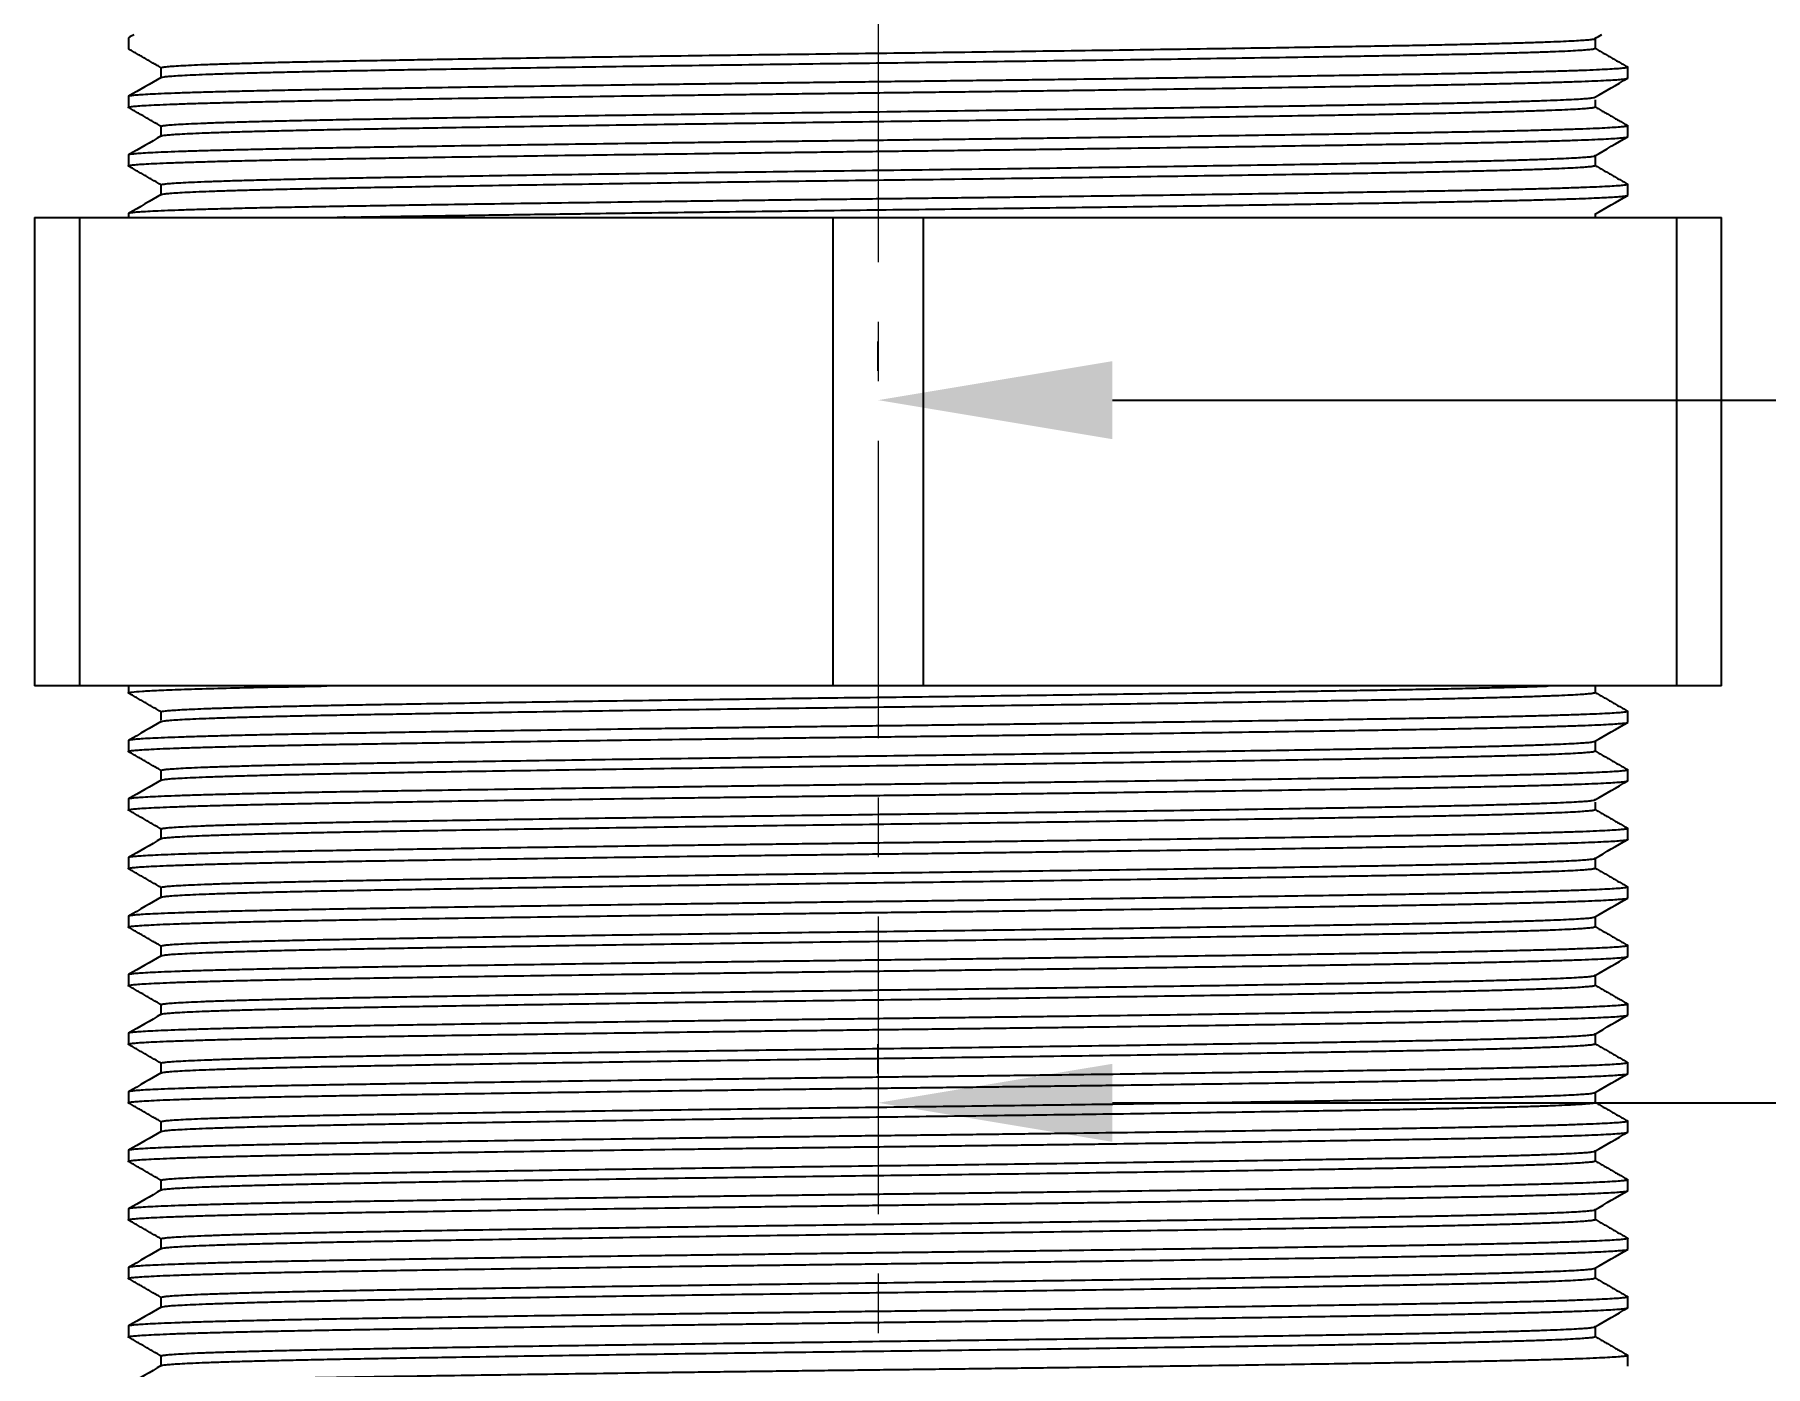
# Model space of a CAD drawing. Header units: millimetres. Extents: x 4812 to 5406, y -603 to -183.
# Drawn here: x 4909.54 to 4946.47, y -532.37 to -503.94 of the extents above; entities that cross this region are included whole.
import ezdxf

# ---------------------------------------------------------------- set-up
doc = ezdxf.new("R2010")
doc.units = ezdxf.units.MM
doc.header["$LTSCALE"] = 0.1
doc.linetypes.add('CENTERX2', pattern=[101.6, 63.5, -12.7, 12.7, -12.7])
doc.layers.get('0').update_dxf_attribs({"lineweight": 13})
doc.layers.add('CENTER', color=1, linetype='CENTERX2', lineweight=15)
doc.layers.add('DIM', color=3, linetype='Continuous', lineweight=9)
doc.styles.get("Standard").update_dxf_attribs({"font": 'arial.ttf'})
doc.dimstyles.new('사본(2) ISO-25', dxfattribs={"dimtxt": 5, "dimasz": 5, "dimexe": 1.25, "dimexo": 0.625, "dimgap": 1.5, "dimtad": 1, "dimtih": 1, "dimtoh": 1, "dimdec": 1, "dimdsep": 46, "dimtxsty": 'Standard', "dimcen": 5, "dimclrd": 3, "dimclre": 3, "dimclrt": 4, "dimadec": 0, "dimazin": 0, "dimtfac": 1, "dimtdec": 1, "dimtmove": 0, "dimatfit": 3, "dimfxl": 1.25, "dimarcsym": 0})

# ---------------------------------------------------------------- blocks, each defined once
blk = doc.blocks.new('*D11')
at = {"layer": 'Defpoints', "color": 0, "transparency": 16777216}
for p in [(5027.002, -375.088), (4927.54, -511.741), (5027.002, -511.741)]:
    blk.add_point(p, dxfattribs=at)
at = {"layer": 'DIM', "color": 3, "lineweight": -2, "transparency": 16777216}
for p, q in [((5027.002, -375.713), (5027.002, -512.991)), ((4927.54, -511.116), (4927.54, -510.491)), ((4932.54, -511.741), (4969.258, -511.741)), ((5022.002, -511.741), (4985.284, -511.741))]:
    blk.add_line(p, q, dxfattribs=at)
at = {"layer": 'DIM', "color": 3, "transparency": 16777216}
for points in [[(4932.54, -510.908), (4932.54, -512.574), (4927.54, -511.741)], [(5022.002, -510.908), (5022.002, -512.574), (5027.002, -511.741)]]:
    blk.add_solid(points, dxfattribs=at)
at = {"layer": 'DIM', "color": 4, "transparency": 16777216, "insert": (4977.271, -511.741), "char_height": 5, "attachment_point": 5}
blk.add_mtext('99.5', dxfattribs=at)
blk = doc.blocks.new('*D69')
at = {"layer": 'Defpoints', "color": 0, "transparency": 16777216}
for p in [(5055.088, -496.741), (4927.54, -526.741), (4927.54, -526.741)]:
    blk.add_point(p, dxfattribs=at)
at = {"layer": 'DIM', "color": 3, "lineweight": -2, "transparency": 16777216}
for p, q in [((5055.088, -497.366), (5055.088, -527.991)), ((4927.54, -526.116), (4927.54, -525.491)), ((4932.54, -526.741), (4981.594, -526.741)), ((5050.088, -526.741), (5001.033, -526.741))]:
    blk.add_line(p, q, dxfattribs=at)
at = {"layer": 'DIM', "color": 3, "transparency": 16777216}
for points in [[(4932.54, -525.908), (4932.54, -527.574), (4927.54, -526.741)], [(5050.088, -525.908), (5050.088, -527.574), (5055.088, -526.741)]]:
    blk.add_solid(points, dxfattribs=at)
at = {"layer": 'DIM', "color": 4, "transparency": 16777216, "insert": (4991.314, -526.741), "char_height": 5, "attachment_point": 5}
blk.add_mtext('127.5', dxfattribs=at)

msp = doc.modelspace()

# ---------------------------------------------------------------- linework, layer by layer
at = {"lineweight": -3, "extrusion": (0, 1, 0)}
for p, q in [((4909.54, -507.842), (4909.54, -517.842)), ((4909.54, -507.842), (4910.506, -507.842)), ((4910.506, -507.842), (4926.574, -507.842)), ((4910.506, -517.842), (4910.506, -507.842)), ((4926.574, -507.842), (4926.574, -517.842)), ((4926.574, -507.842), (4927.54, -507.842)), ((4927.54, -507.842), (4928.506, -507.842)), ((4928.506, -507.842), (4944.574, -507.842)), ((4928.506, -517.842), (4928.506, -507.842)), ((4944.574, -507.842), (4945.54, -507.842)), ((4944.574, -507.842), (4944.574, -517.842)), ((4945.54, -517.842), (4945.54, -507.842)), ((4910.506, -517.842), (4909.54, -517.842)), ((4926.574, -517.842), (4910.506, -517.842)), ((4927.54, -517.842), (4926.574, -517.842)), ((4928.506, -517.842), (4927.54, -517.842)), ((4944.574, -517.842), (4928.506, -517.842)), ((4945.54, -517.842), (4944.574, -517.842))]:
    msp.add_line(p, q, dxfattribs=at)
at = {"lineweight": -3}
for points, degree in [([(4911.54, -504.009), (4911.54, -504.125), (4911.54, -504.241)], 2), ([(4911.66, -503.937), (4911.621, -503.96), (4911.582, -503.982), (4911.543, -504.005)], 3), ([(4942.836, -504.024), (4942.886, -503.995), (4942.936, -503.966), (4942.987, -503.937)], 3), ([(4942.84, -504.02), (4942.84, -504.125), (4942.84, -504.23)], 2), ([(4912.24, -504.645), (4911.89, -504.443), (4911.54, -504.241)], 2), ([(4942.84, -504.23), (4943.19, -504.432), (4943.54, -504.634)], 2), ([(4912.243, -504.851), (4912.01, -504.986), (4911.777, -505.12), (4911.543, -505.255)], 3), ([(4912.24, -504.855), (4912.24, -504.75), (4912.24, -504.645)], 2), ([(4942.836, -505.274), (4943.07, -505.139), (4943.303, -505.005), (4943.536, -504.87)], 3), ([(4943.54, -504.866), (4943.54, -504.75), (4943.54, -504.634)], 2), ([(4911.54, -505.259), (4911.54, -505.375), (4911.54, -505.491)], 2), ([(4912.24, -505.895), (4911.89, -505.693), (4911.54, -505.491)], 2), ([(4942.84, -505.33), (4942.84, -505.405), (4942.84, -505.48)], 2), ([(4942.84, -505.48), (4943.19, -505.682), (4943.54, -505.884)], 2), ([(4912.24, -506.105), (4912.24, -506), (4912.24, -505.895)], 2), ([(4943.54, -506.116), (4943.54, -506), (4943.54, -505.884)], 2), ([(4912.243, -506.101), (4912.01, -506.236), (4911.777, -506.37), (4911.543, -506.505)], 3), ([(4942.836, -506.524), (4943.07, -506.389), (4943.303, -506.255), (4943.536, -506.12)], 3), ([(4911.54, -506.509), (4911.54, -506.625), (4911.54, -506.741)], 2), ([(4942.84, -506.52), (4942.84, -506.625), (4942.84, -506.73)], 2), ([(4942.84, -506.73), (4943.19, -506.932), (4943.54, -507.134)], 2), ([(4912.24, -507.145), (4911.89, -506.943), (4911.54, -506.741)], 2), ([(4912.243, -507.351), (4912.01, -507.486), (4911.777, -507.62), (4911.543, -507.755)], 3), ([(4912.24, -507.355), (4912.24, -507.25), (4912.24, -507.145)], 2), ([(4942.836, -507.774), (4943.07, -507.639), (4943.303, -507.505), (4943.536, -507.37)], 3), ([(4943.54, -507.366), (4943.54, -507.25), (4943.54, -507.134)], 2), ([(4911.54, -507.759), (4911.54, -507.801), (4911.54, -507.842)], 2), ([(4942.84, -507.77), (4942.84, -507.806), (4942.84, -507.842)], 2), ([(4911.54, -517.842), (4911.54, -517.917), (4911.54, -517.991)], 2), ([(4912.24, -518.395), (4911.89, -518.193), (4911.54, -517.991)], 2), ([(4942.84, -517.842), (4942.84, -517.911), (4942.84, -517.98)], 2), ([(4942.84, -517.98), (4943.19, -518.182), (4943.54, -518.384)], 2), ([(4912.24, -518.569), (4912.24, -518.482), (4912.24, -518.395)], 2), ([(4943.54, -518.616), (4943.54, -518.5), (4943.54, -518.384)], 2), ([(4912.243, -518.601), (4912.01, -518.736), (4911.777, -518.87), (4911.543, -519.005)], 3), ([(4942.836, -519.024), (4943.07, -518.889), (4943.303, -518.755), (4943.536, -518.62)], 3), ([(4911.54, -519.009), (4911.54, -519.125), (4911.54, -519.241)], 2), ([(4912.24, -519.645), (4911.89, -519.443), (4911.54, -519.241)], 2), ([(4942.84, -519.02), (4942.84, -519.125), (4942.84, -519.23)], 2), ([(4942.84, -519.23), (4943.19, -519.432), (4943.54, -519.634)], 2), ([(4912.24, -519.855), (4912.24, -519.75), (4912.24, -519.645)], 2), ([(4943.54, -519.866), (4943.54, -519.75), (4943.54, -519.634)], 2), ([(4912.243, -519.851), (4912.01, -519.986), (4911.777, -520.12), (4911.543, -520.255)], 3), ([(4942.836, -520.274), (4943.07, -520.139), (4943.303, -520.005), (4943.536, -519.87)], 3), ([(4911.54, -520.259), (4911.54, -520.375), (4911.54, -520.491)], 2), ([(4942.84, -520.326), (4942.84, -520.403), (4942.84, -520.48)], 2), ([(4912.24, -520.895), (4911.89, -520.693), (4911.54, -520.491)], 2), ([(4942.84, -520.48), (4943.19, -520.682), (4943.54, -520.884)], 2), ([(4912.243, -521.101), (4912.01, -521.236), (4911.777, -521.37), (4911.543, -521.505)], 3), ([(4912.24, -521.105), (4912.24, -521), (4912.24, -520.895)], 2), ([(4942.836, -521.524), (4943.07, -521.389), (4943.303, -521.255), (4943.536, -521.12)], 3), ([(4943.54, -521.116), (4943.53, -521.122), (4943.52, -521.128)], 2), ([(4943.54, -521.116), (4943.54, -521), (4943.54, -520.884)], 2), ([(4911.54, -521.509), (4911.54, -521.625), (4911.54, -521.741)], 2), ([(4912.24, -522.145), (4911.89, -521.943), (4911.54, -521.741)], 2), ([(4942.84, -521.52), (4942.84, -521.625), (4942.84, -521.73)], 2), ([(4942.84, -521.73), (4943.19, -521.932), (4943.54, -522.134)], 2), ([(4912.24, -522.355), (4912.24, -522.25), (4912.24, -522.145)], 2), ([(4943.54, -522.366), (4943.54, -522.25), (4943.54, -522.134)], 2), ([(4912.243, -522.351), (4912.01, -522.486), (4911.777, -522.62), (4911.543, -522.755)], 3), ([(4942.836, -522.774), (4943.07, -522.639), (4943.303, -522.505), (4943.536, -522.37)], 3), ([(4911.54, -522.759), (4911.54, -522.875), (4911.54, -522.991)], 2), ([(4942.84, -522.77), (4942.84, -522.875), (4942.84, -522.98)], 2), ([(4942.84, -522.98), (4943.19, -523.182), (4943.54, -523.384)], 2), ([(4912.24, -523.395), (4911.89, -523.193), (4911.54, -522.991)], 2), ([(4912.243, -523.601), (4912.01, -523.736), (4911.777, -523.87), (4911.543, -524.005)], 3), ([(4912.24, -523.605), (4912.24, -523.5), (4912.24, -523.395)], 2), ([(4942.836, -524.024), (4943.07, -523.889), (4943.303, -523.755), (4943.536, -523.62)], 3), ([(4943.54, -523.616), (4943.54, -523.5), (4943.54, -523.384)], 2), ([(4911.54, -524.009), (4911.542, -524.008), (4911.544, -524.007)], 2), ([(4911.54, -524.009), (4911.54, -524.125), (4911.54, -524.241)], 2), ([(4942.84, -524.02), (4942.84, -524.125), (4942.84, -524.23)], 2), ([(4912.24, -524.645), (4911.89, -524.443), (4911.54, -524.241)], 2), ([(4942.84, -524.23), (4943.19, -524.432), (4943.54, -524.634)], 2), ([(4912.24, -524.855), (4912.24, -524.75), (4912.24, -524.645)], 2), ([(4943.54, -524.866), (4943.54, -524.75), (4943.54, -524.634)], 2), ([(4912.243, -524.851), (4912.01, -524.986), (4911.777, -525.12), (4911.543, -525.255)], 3), ([(4942.836, -525.274), (4943.07, -525.139), (4943.303, -525.005), (4943.536, -524.87)], 3), ([(4911.54, -525.259), (4911.54, -525.375), (4911.54, -525.491)], 2), ([(4912.24, -525.895), (4911.89, -525.693), (4911.54, -525.491)], 2), ([(4942.84, -525.27), (4942.84, -525.375), (4942.84, -525.48)], 2), ([(4942.84, -525.48), (4943.19, -525.682), (4943.54, -525.884)], 2), ([(4912.24, -526.105), (4912.24, -526), (4912.24, -525.895)], 2), ([(4943.54, -526.116), (4943.54, -526), (4943.54, -525.884)], 2), ([(4912.243, -526.101), (4912.01, -526.236), (4911.777, -526.37), (4911.543, -526.505)], 3), ([(4942.836, -526.524), (4943.07, -526.389), (4943.303, -526.255), (4943.536, -526.12)], 3), ([(4911.54, -526.509), (4911.54, -526.625), (4911.54, -526.741)], 2), ([(4942.84, -526.52), (4942.84, -526.625), (4942.84, -526.73)], 2), ([(4912.24, -527.145), (4911.89, -526.943), (4911.54, -526.741)], 2), ([(4942.84, -526.73), (4943.19, -526.932), (4943.54, -527.134)], 2), ([(4912.243, -527.351), (4912.01, -527.486), (4911.777, -527.62), (4911.543, -527.755)], 3), ([(4912.24, -527.351), (4912.24, -527.248), (4912.24, -527.145)], 2), ([(4942.836, -527.774), (4943.07, -527.639), (4943.303, -527.505), (4943.536, -527.37)], 3), ([(4943.54, -527.366), (4943.54, -527.25), (4943.54, -527.134)], 2), ([(4911.54, -527.759), (4911.54, -527.875), (4911.54, -527.991)], 2), ([(4942.84, -527.77), (4942.84, -527.875), (4942.84, -527.98)], 2), ([(4912.24, -528.395), (4911.89, -528.193), (4911.54, -527.991)], 2), ([(4942.84, -527.98), (4943.19, -528.182), (4943.54, -528.384)], 2), ([(4912.24, -528.605), (4912.24, -528.5), (4912.24, -528.395)], 2), ([(4943.54, -528.616), (4943.54, -528.5), (4943.54, -528.384)], 2), ([(4912.243, -528.601), (4912.01, -528.736), (4911.777, -528.87), (4911.543, -529.005)], 3), ([(4942.836, -529.024), (4943.07, -528.889), (4943.303, -528.755), (4943.536, -528.62)], 3), ([(4911.54, -529.009), (4911.54, -529.125), (4911.54, -529.241)], 2), ([(4912.24, -529.645), (4911.89, -529.443), (4911.54, -529.241)], 2), ([(4942.84, -529.02), (4942.84, -529.125), (4942.84, -529.23)], 2), ([(4942.84, -529.23), (4943.19, -529.432), (4943.54, -529.634)], 2), ([(4943.54, -529.866), (4943.54, -529.75), (4943.54, -529.634)], 2), ([(4912.243, -529.851), (4912.01, -529.986), (4911.777, -530.12), (4911.543, -530.255)], 3), ([(4912.24, -529.855), (4912.24, -529.75), (4912.24, -529.645)], 2), ([(4942.836, -530.274), (4943.07, -530.139), (4943.303, -530.005), (4943.536, -529.87)], 3), ([(4911.54, -530.259), (4911.54, -530.375), (4911.54, -530.491)], 2), ([(4942.84, -530.27), (4942.84, -530.375), (4942.84, -530.48)], 2), ([(4912.24, -530.895), (4911.89, -530.693), (4911.54, -530.491)], 2), ([(4942.84, -530.48), (4943.19, -530.682), (4943.54, -530.884)], 2), ([(4912.243, -531.101), (4912.01, -531.236), (4911.777, -531.37), (4911.543, -531.505)], 3), ([(4912.24, -531.105), (4912.24, -531), (4912.24, -530.895)], 2), ([(4943.54, -531.116), (4943.54, -531), (4943.54, -530.884)], 2), ([(4942.836, -531.524), (4943.07, -531.389), (4943.303, -531.255), (4943.536, -531.12)], 3), ([(4911.54, -531.509), (4911.54, -531.625), (4911.54, -531.741)], 2), ([(4912.24, -532.145), (4911.89, -531.943), (4911.54, -531.741)], 2), ([(4942.84, -531.52), (4942.84, -531.625), (4942.84, -531.73)], 2), ([(4942.84, -531.73), (4943.19, -531.932), (4943.54, -532.134)], 2), ([(4912.24, -532.355), (4912.24, -532.25), (4912.24, -532.145)], 2), ([(4943.54, -532.366), (4943.54, -532.25), (4943.54, -532.134)], 2), ([(4912.243, -532.351), (4912.01, -532.486), (4911.777, -532.62), (4911.543, -532.755)], 3)]:
    msp.add_open_spline(points, degree=degree, dxfattribs=at)
for points, weights, knots in [([(4912.24, -504.645), (4912.24, -504.567), (4916.721, -504.489), (4921.202, -504.411), (4927.54, -504.333), (4933.877, -504.254), (4938.359, -504.176), (4942.704, -504.101), (4942.836, -504.024)], [1, 0.923879532511, 1, 0.923879532511, 1, 0.923879532511, 1, 0.926016725123, 0.995845624347], [-50.703592, -50.703592, -50.703592, -38.027694, -38.027694, -25.351796, -25.351796, -12.675898, -12.675898, -0.355894, -0.355894, -0.355894]), ([(4912.243, -504.851), (4912.376, -504.774), (4916.721, -504.699), (4921.202, -504.62), (4927.54, -504.542), (4933.877, -504.464), (4938.359, -504.386), (4942.84, -504.308), (4942.84, -504.23)], [0.995845624347, 0.926016725123, 1, 0.923879532511, 1, 0.923879532511, 1, 0.923879532511, 1], [-50.347698, -50.347698, -50.347698, -38.027694, -38.027694, -25.351796, -25.351796, -12.675898, -12.675898, 0, 0, 0]), ([(4911.54, -505.491), (4911.54, -505.413), (4916.226, -505.335), (4920.912, -505.257), (4927.54, -505.178), (4934.167, -505.1), (4938.854, -505.022), (4943.404, -504.946), (4943.536, -504.87)], [1, 0.923879532511, 1, 0.923879532511, 1, 0.923879532511, 1, 0.925922679783, 0.996023385571], [-53.02302, -53.02302, -53.02302, -39.767265, -39.767265, -26.51151, -26.51151, -13.255755, -13.255755, -0.355797, -0.355797, -0.355797]), ([(4943.54, -504.634), (4943.54, -504.712), (4938.854, -504.79), (4934.167, -504.868), (4927.54, -504.946), (4920.912, -505.025), (4916.226, -505.103), (4911.676, -505.179), (4911.543, -505.255)], [1, 0.923879532511, 1, 0.923879532511, 1, 0.923879532511, 1, 0.925922679783, 0.996023385571], [-53.02302, -53.02302, -53.02302, -39.767265, -39.767265, -26.51151, -26.51151, -13.255755, -13.255755, -0.355797, -0.355797, -0.355797]), ([(4912.24, -505.895), (4912.24, -505.817), (4916.721, -505.739), (4921.202, -505.661), (4927.54, -505.583), (4933.877, -505.504), (4938.359, -505.426), (4942.704, -505.351), (4942.836, -505.274)], [1, 0.923879532511, 1, 0.923879532511, 1, 0.923879532511, 1, 0.926016725123, 0.995845624347], [-50.703592, -50.703592, -50.703592, -38.027694, -38.027694, -25.351796, -25.351796, -12.675898, -12.675898, -0.355894, -0.355894, -0.355894]), ([(4912.243, -506.101), (4912.376, -506.024), (4916.721, -505.949), (4921.202, -505.87), (4927.54, -505.792), (4933.877, -505.714), (4938.359, -505.636), (4942.84, -505.558), (4942.84, -505.48)], [0.995845624347, 0.926016725123, 1, 0.923879532511, 1, 0.923879532511, 1, 0.923879532511, 1], [-50.347698, -50.347698, -50.347698, -38.027694, -38.027694, -25.351796, -25.351796, -12.675898, -12.675898, 0, 0, 0]), ([(4943.54, -505.884), (4943.54, -505.962), (4938.854, -506.04), (4934.167, -506.118), (4927.54, -506.196), (4920.912, -506.275), (4916.226, -506.353), (4911.676, -506.429), (4911.543, -506.505)], [1, 0.923879532511, 1, 0.923879532511, 1, 0.923879532511, 1, 0.925922679783, 0.996023385571], [-53.02302, -53.02302, -53.02302, -39.767265, -39.767265, -26.51151, -26.51151, -13.255755, -13.255755, -0.355797, -0.355797, -0.355797]), ([(4911.54, -506.741), (4911.54, -506.663), (4916.226, -506.585), (4920.912, -506.507), (4927.54, -506.428), (4934.167, -506.35), (4938.854, -506.272), (4943.404, -506.196), (4943.536, -506.12)], [1, 0.923879532511, 1, 0.923879532511, 1, 0.923879532511, 1, 0.925922679783, 0.996023385571], [-53.02302, -53.02302, -53.02302, -39.767265, -39.767265, -26.51151, -26.51151, -13.255755, -13.255755, -0.355797, -0.355797, -0.355797]), ([(4912.24, -507.145), (4912.24, -507.067), (4916.721, -506.989), (4921.202, -506.911), (4927.54, -506.833), (4933.877, -506.754), (4938.359, -506.676), (4942.704, -506.601), (4942.836, -506.524)], [1, 0.923879532511, 1, 0.923879532511, 1, 0.923879532511, 1, 0.926016725123, 0.995845624347], [-50.703592, -50.703592, -50.703592, -38.027694, -38.027694, -25.351796, -25.351796, -12.675898, -12.675898, -0.355894, -0.355894, -0.355894]), ([(4912.243, -507.351), (4912.376, -507.274), (4916.721, -507.199), (4921.202, -507.12), (4927.54, -507.042), (4933.877, -506.964), (4938.359, -506.886), (4942.84, -506.808), (4942.84, -506.73)], [0.995845624347, 0.926016725123, 1, 0.923879532511, 1, 0.923879532511, 1, 0.923879532511, 1], [-50.347698, -50.347698, -50.347698, -38.027694, -38.027694, -25.351796, -25.351796, -12.675898, -12.675898, 0, 0, 0]), ([(4943.54, -507.134), (4943.54, -507.212), (4938.854, -507.29), (4934.167, -507.368), (4927.54, -507.446), (4920.912, -507.525), (4916.226, -507.603), (4911.676, -507.679), (4911.543, -507.755)], [1, 0.923879532511, 1, 0.923879532511, 1, 0.923879532511, 1, 0.925922679783, 0.996023385571], [-53.02302, -53.02302, -53.02302, -39.767265, -39.767265, -26.51151, -26.51151, -13.255755, -13.255755, -0.355797, -0.355797, -0.355797]), ([(4915.777, -507.842), (4915.997, -507.838), (4916.226, -507.835), (4920.912, -507.757), (4927.54, -507.678), (4934.167, -507.6), (4938.854, -507.522), (4943.404, -507.446), (4943.536, -507.37)], [0.992385309634, 0.995980396354, 1, 0.923879532511, 1, 0.923879532511, 1, 0.925922679783, 0.996023385571], [-40.467246, -40.467246, -40.467246, -39.767265, -39.767265, -26.51151, -26.51151, -13.255755, -13.255755, -0.355797, -0.355797, -0.355797]), ([(4912.24, -518.395), (4912.24, -518.317), (4916.721, -518.239), (4921.202, -518.161), (4927.54, -518.083), (4933.877, -518.004), (4938.359, -517.926), (4940.671, -517.886), (4941.836, -517.842)], [1, 0.923879532511, 1, 0.923879532511, 1, 0.923879532511, 1, 0.95921862165, 0.962134316505], [-50.703592, -50.703592, -50.703592, -38.027694, -38.027694, -25.351796, -25.351796, -12.675898, -12.675898, -5.884813, -5.884813, -5.884813]), ([(4912.243, -518.601), (4912.376, -518.524), (4916.721, -518.449), (4921.202, -518.37), (4927.54, -518.292), (4933.877, -518.214), (4938.359, -518.136), (4942.84, -518.058), (4942.84, -517.98)], [0.995845624346, 0.926016725123, 1, 0.923879532511, 1, 0.923879532511, 1, 0.923879532511, 1], [-50.347698, -50.347698, -50.347698, -38.027694, -38.027694, -25.351796, -25.351796, -12.675898, -12.675898, 0, 0, 0]), ([(4943.54, -518.384), (4943.54, -518.462), (4938.854, -518.54), (4934.167, -518.618), (4927.54, -518.696), (4920.912, -518.775), (4916.226, -518.853), (4911.676, -518.929), (4911.543, -519.005)], [1, 0.923879532511, 1, 0.923879532511, 1, 0.923879532511, 1, 0.925922679783, 0.996023385571], [-53.02302, -53.02302, -53.02302, -39.767265, -39.767265, -26.51151, -26.51151, -13.255755, -13.255755, -0.355797, -0.355797, -0.355797]), ([(4911.54, -519.241), (4911.54, -519.163), (4916.226, -519.085), (4920.912, -519.007), (4927.54, -518.928), (4934.167, -518.85), (4938.854, -518.772), (4943.404, -518.696), (4943.536, -518.62)], [1, 0.923879532511, 1, 0.923879532511, 1, 0.923879532511, 1, 0.925922679783, 0.996023385571], [-53.02302, -53.02302, -53.02302, -39.767265, -39.767265, -26.51151, -26.51151, -13.255755, -13.255755, -0.355797, -0.355797, -0.355797]), ([(4912.24, -519.645), (4912.24, -519.567), (4916.721, -519.489), (4921.202, -519.411), (4927.54, -519.333), (4933.877, -519.254), (4938.359, -519.176), (4942.704, -519.101), (4942.836, -519.024)], [1, 0.923879532511, 1, 0.923879532511, 1, 0.923879532511, 1, 0.926016725123, 0.995845624347], [-50.703592, -50.703592, -50.703592, -38.027694, -38.027694, -25.351796, -25.351796, -12.675898, -12.675898, -0.355894, -0.355894, -0.355894]), ([(4912.243, -519.851), (4912.376, -519.774), (4916.721, -519.699), (4921.202, -519.62), (4927.54, -519.542), (4933.877, -519.464), (4938.359, -519.386), (4942.84, -519.308), (4942.84, -519.23)], [0.995845624346, 0.926016725123, 1, 0.923879532511, 1, 0.923879532511, 1, 0.923879532511, 1], [-50.347698, -50.347698, -50.347698, -38.027694, -38.027694, -25.351796, -25.351796, -12.675898, -12.675898, 0, 0, 0]), ([(4943.54, -519.634), (4943.54, -519.712), (4938.854, -519.79), (4934.167, -519.868), (4927.54, -519.946), (4920.912, -520.025), (4916.226, -520.103), (4911.676, -520.179), (4911.543, -520.255)], [1, 0.923879532511, 1, 0.923879532511, 1, 0.923879532511, 1, 0.925922679783, 0.996023385571], [-53.02302, -53.02302, -53.02302, -39.767265, -39.767265, -26.51151, -26.51151, -13.255755, -13.255755, -0.355797, -0.355797, -0.355797]), ([(4911.54, -520.491), (4911.54, -520.413), (4916.226, -520.335), (4920.912, -520.257), (4927.54, -520.178), (4934.167, -520.1), (4938.854, -520.022), (4943.404, -519.946), (4943.536, -519.87)], [1, 0.923879532511, 1, 0.923879532511, 1, 0.923879532511, 1, 0.925922679783, 0.996023385571], [-53.02302, -53.02302, -53.02302, -39.767265, -39.767265, -26.51151, -26.51151, -13.255755, -13.255755, -0.355797, -0.355797, -0.355797]), ([(4912.24, -520.895), (4912.24, -520.817), (4916.721, -520.739), (4921.202, -520.661), (4927.54, -520.583), (4933.877, -520.504), (4938.359, -520.426), (4942.704, -520.351), (4942.836, -520.274)], [1, 0.923879532512, 1, 0.923879532511, 1, 0.923879532511, 1, 0.926016725123, 0.995845624346], [-50.703592, -50.703592, -50.703592, -38.027694, -38.027694, -25.351796, -25.351796, -12.675898, -12.675898, -0.355894, -0.355894, -0.355894]), ([(4912.243, -521.101), (4912.376, -521.024), (4916.721, -520.949), (4921.202, -520.87), (4927.54, -520.792), (4933.877, -520.714), (4938.359, -520.636), (4942.84, -520.558), (4942.84, -520.48)], [0.995845624346, 0.926016725123, 1, 0.923879532511, 1, 0.923879532511, 1, 0.923879532512, 1], [-50.347698, -50.347698, -50.347698, -38.027694, -38.027694, -25.351796, -25.351796, -12.675898, -12.675898, 0, 0, 0]), ([(4911.54, -521.741), (4911.54, -521.663), (4916.226, -521.585), (4920.912, -521.507), (4927.54, -521.428), (4934.167, -521.35), (4938.854, -521.272), (4943.404, -521.196), (4943.536, -521.12)], [1, 0.923879532511, 1, 0.923879532511, 1, 0.923879532511, 1, 0.925922679783, 0.996023385571], [-53.02302, -53.02302, -53.02302, -39.767265, -39.767265, -26.51151, -26.51151, -13.255755, -13.255755, -0.355797, -0.355797, -0.355797]), ([(4943.54, -520.884), (4943.54, -520.962), (4938.854, -521.04), (4934.167, -521.118), (4927.54, -521.196), (4920.912, -521.275), (4916.226, -521.353), (4911.676, -521.429), (4911.543, -521.505)], [1, 0.923879532511, 1, 0.923879532511, 1, 0.923879532511, 1, 0.925922679783, 0.996023385571], [-53.02302, -53.02302, -53.02302, -39.767265, -39.767265, -26.51151, -26.51151, -13.255755, -13.255755, -0.355797, -0.355797, -0.355797]), ([(4912.24, -522.145), (4912.24, -522.067), (4916.721, -521.989), (4921.202, -521.911), (4927.54, -521.833), (4933.877, -521.754), (4938.359, -521.676), (4942.704, -521.601), (4942.836, -521.524)], [1, 0.923879532511, 1, 0.923879532511, 1, 0.923879532511, 1, 0.926016725123, 0.995845624346], [-50.703592, -50.703592, -50.703592, -38.027694, -38.027694, -25.351796, -25.351796, -12.675898, -12.675898, -0.355894, -0.355894, -0.355894]), ([(4912.243, -522.351), (4912.376, -522.274), (4916.721, -522.199), (4921.202, -522.12), (4927.54, -522.042), (4933.877, -521.964), (4938.359, -521.886), (4942.84, -521.808), (4942.84, -521.73)], [0.995845624346, 0.926016725123, 1, 0.923879532511, 1, 0.923879532511, 1, 0.923879532511, 1], [-50.347698, -50.347698, -50.347698, -38.027694, -38.027694, -25.351796, -25.351796, -12.675898, -12.675898, 0, 0, 0]), ([(4943.54, -522.134), (4943.54, -522.212), (4938.854, -522.29), (4934.167, -522.368), (4927.54, -522.446), (4920.912, -522.525), (4916.226, -522.603), (4911.676, -522.679), (4911.543, -522.755)], [1, 0.923879532511, 1, 0.923879532511, 1, 0.923879532511, 1, 0.925922679783, 0.996023385571], [-53.02302, -53.02302, -53.02302, -39.767265, -39.767265, -26.51151, -26.51151, -13.255755, -13.255755, -0.355797, -0.355797, -0.355797]), ([(4911.54, -522.991), (4911.54, -522.913), (4916.226, -522.835), (4920.912, -522.757), (4927.54, -522.678), (4934.167, -522.6), (4938.854, -522.522), (4943.404, -522.446), (4943.536, -522.37)], [1, 0.923879532511, 1, 0.923879532511, 1, 0.923879532511, 1, 0.925922679783, 0.996023385571], [-53.02302, -53.02302, -53.02302, -39.767265, -39.767265, -26.51151, -26.51151, -13.255755, -13.255755, -0.355797, -0.355797, -0.355797]), ([(4912.24, -523.395), (4912.24, -523.317), (4916.721, -523.239), (4921.202, -523.161), (4927.54, -523.083), (4933.877, -523.004), (4938.359, -522.926), (4942.704, -522.851), (4942.836, -522.774)], [1, 0.923879532511, 1, 0.923879532511, 1, 0.923879532511, 1, 0.926016725123, 0.995845624347], [-50.703592, -50.703592, -50.703592, -38.027694, -38.027694, -25.351796, -25.351796, -12.675898, -12.675898, -0.355894, -0.355894, -0.355894]), ([(4912.243, -523.601), (4912.376, -523.524), (4916.721, -523.449), (4921.202, -523.37), (4927.54, -523.292), (4933.877, -523.214), (4938.359, -523.136), (4942.84, -523.058), (4942.84, -522.98)], [0.995845624346, 0.926016725123, 1, 0.923879532511, 1, 0.923879532511, 1, 0.923879532511, 1], [-50.347698, -50.347698, -50.347698, -38.027694, -38.027694, -25.351796, -25.351796, -12.675898, -12.675898, 0, 0, 0]), ([(4911.54, -524.241), (4911.54, -524.163), (4916.226, -524.085), (4920.912, -524.007), (4927.54, -523.928), (4934.167, -523.85), (4938.854, -523.772), (4943.404, -523.696), (4943.536, -523.62)], [1, 0.923879532511, 1, 0.923879532511, 1, 0.923879532511, 1, 0.925922679783, 0.996023385571], [-53.02302, -53.02302, -53.02302, -39.767265, -39.767265, -26.51151, -26.51151, -13.255755, -13.255755, -0.355797, -0.355797, -0.355797]), ([(4943.54, -523.384), (4943.54, -523.462), (4938.854, -523.54), (4934.167, -523.618), (4927.54, -523.696), (4920.912, -523.775), (4916.226, -523.853), (4911.676, -523.929), (4911.543, -524.005)], [1, 0.923879532511, 1, 0.923879532511, 1, 0.923879532511, 1, 0.925922679783, 0.996023385571], [-53.02302, -53.02302, -53.02302, -39.767265, -39.767265, -26.51151, -26.51151, -13.255755, -13.255755, -0.355797, -0.355797, -0.355797]), ([(4912.24, -524.645), (4912.24, -524.567), (4916.721, -524.489), (4921.202, -524.411), (4927.54, -524.333), (4933.877, -524.254), (4938.359, -524.176), (4942.704, -524.101), (4942.836, -524.024)], [1, 0.923879532511, 1, 0.923879532511, 1, 0.923879532511, 1, 0.926016725123, 0.995845624347], [-50.703592, -50.703592, -50.703592, -38.027694, -38.027694, -25.351796, -25.351796, -12.675898, -12.675898, -0.355894, -0.355894, -0.355894]), ([(4912.243, -524.851), (4912.376, -524.774), (4916.721, -524.699), (4921.202, -524.62), (4927.54, -524.542), (4933.877, -524.464), (4938.359, -524.386), (4942.84, -524.308), (4942.84, -524.23)], [0.995845624346, 0.926016725123, 1, 0.923879532511, 1, 0.923879532511, 1, 0.923879532511, 1], [-50.347698, -50.347698, -50.347698, -38.027694, -38.027694, -25.351796, -25.351796, -12.675898, -12.675898, 0, 0, 0]), ([(4943.54, -524.634), (4943.54, -524.712), (4938.854, -524.79), (4934.167, -524.868), (4927.54, -524.946), (4920.912, -525.025), (4916.226, -525.103), (4911.676, -525.179), (4911.543, -525.255)], [1, 0.923879532511, 1, 0.923879532511, 1, 0.923879532511, 1, 0.925922679783, 0.996023385571], [-53.02302, -53.02302, -53.02302, -39.767265, -39.767265, -26.51151, -26.51151, -13.255755, -13.255755, -0.355797, -0.355797, -0.355797]), ([(4911.54, -525.491), (4911.54, -525.413), (4916.226, -525.335), (4920.912, -525.257), (4927.54, -525.178), (4934.167, -525.1), (4938.854, -525.022), (4943.404, -524.946), (4943.536, -524.87)], [1, 0.923879532511, 1, 0.923879532511, 1, 0.923879532511, 1, 0.925922679783, 0.996023385571], [-53.02302, -53.02302, -53.02302, -39.767265, -39.767265, -26.51151, -26.51151, -13.255755, -13.255755, -0.355797, -0.355797, -0.355797]), ([(4912.24, -525.895), (4912.24, -525.817), (4916.721, -525.739), (4921.202, -525.661), (4927.54, -525.583), (4933.877, -525.504), (4938.359, -525.426), (4942.704, -525.351), (4942.836, -525.274)], [1, 0.923879532511, 1, 0.923879532511, 1, 0.923879532511, 1, 0.926016725123, 0.995845624346], [-50.703592, -50.703592, -50.703592, -38.027694, -38.027694, -25.351796, -25.351796, -12.675898, -12.675898, -0.355894, -0.355894, -0.355894]), ([(4912.243, -526.101), (4912.376, -526.024), (4916.721, -525.949), (4921.202, -525.87), (4927.54, -525.792), (4933.877, -525.714), (4938.359, -525.636), (4942.84, -525.558), (4942.84, -525.48)], [0.995845624346, 0.926016725123, 1, 0.923879532511, 1, 0.923879532511, 1, 0.923879532511, 1], [-50.347698, -50.347698, -50.347698, -38.027694, -38.027694, -25.351796, -25.351796, -12.675898, -12.675898, 0, 0, 0]), ([(4943.54, -525.884), (4943.54, -525.962), (4938.854, -526.04), (4934.167, -526.118), (4927.54, -526.196), (4920.912, -526.275), (4916.226, -526.353), (4911.676, -526.429), (4911.543, -526.505)], [1, 0.923879532511, 1, 0.923879532511, 1, 0.923879532511, 1, 0.925922679783, 0.996023385571], [-53.02302, -53.02302, -53.02302, -39.767265, -39.767265, -26.51151, -26.51151, -13.255755, -13.255755, -0.355797, -0.355797, -0.355797]), ([(4911.54, -526.741), (4911.54, -526.663), (4916.226, -526.585), (4920.912, -526.507), (4927.54, -526.428), (4934.167, -526.35), (4938.854, -526.272), (4943.404, -526.196), (4943.536, -526.12)], [1, 0.923879532511, 1, 0.923879532511, 1, 0.923879532511, 1, 0.925922679783, 0.996023385571], [-53.02302, -53.02302, -53.02302, -39.767265, -39.767265, -26.51151, -26.51151, -13.255755, -13.255755, -0.355797, -0.355797, -0.355797]), ([(4912.24, -527.145), (4912.24, -527.067), (4916.721, -526.989), (4921.202, -526.911), (4927.54, -526.833), (4933.877, -526.754), (4938.359, -526.676), (4942.704, -526.601), (4942.836, -526.524)], [1, 0.923879532511, 1, 0.923879532511, 1, 0.923879532511, 1, 0.926016725123, 0.995845624347], [-50.703592, -50.703592, -50.703592, -38.027694, -38.027694, -25.351796, -25.351796, -12.675898, -12.675898, -0.355894, -0.355894, -0.355894]), ([(4912.243, -527.351), (4912.376, -527.274), (4916.721, -527.199), (4921.202, -527.12), (4927.54, -527.042), (4933.877, -526.964), (4938.359, -526.886), (4942.84, -526.808), (4942.84, -526.73)], [0.995845624346, 0.926016725123, 1, 0.923879532511, 1, 0.923879532511, 1, 0.923879532511, 1], [-50.347698, -50.347698, -50.347698, -38.027694, -38.027694, -25.351796, -25.351796, -12.675898, -12.675898, 0, 0, 0]), ([(4911.54, -527.991), (4911.54, -527.913), (4916.226, -527.835), (4920.912, -527.757), (4927.54, -527.678), (4934.167, -527.6), (4938.854, -527.522), (4943.404, -527.446), (4943.536, -527.37)], [1, 0.923879532511, 1, 0.923879532511, 1, 0.923879532511, 1, 0.925922679783, 0.996023385571], [-53.02302, -53.02302, -53.02302, -39.767265, -39.767265, -26.51151, -26.51151, -13.255755, -13.255755, -0.355797, -0.355797, -0.355797]), ([(4943.54, -527.134), (4943.54, -527.212), (4938.854, -527.29), (4934.167, -527.368), (4927.54, -527.446), (4920.912, -527.525), (4916.226, -527.603), (4911.676, -527.679), (4911.543, -527.755)], [1, 0.923879532511, 1, 0.923879532511, 1, 0.923879532511, 1, 0.925922679783, 0.996023385571], [-53.02302, -53.02302, -53.02302, -39.767265, -39.767265, -26.51151, -26.51151, -13.255755, -13.255755, -0.355797, -0.355797, -0.355797]), ([(4912.24, -528.395), (4912.24, -528.317), (4916.721, -528.239), (4921.202, -528.161), (4927.54, -528.083), (4933.877, -528.004), (4938.359, -527.926), (4942.704, -527.851), (4942.836, -527.774)], [1, 0.923879532511, 1, 0.923879532511, 1, 0.923879532511, 1, 0.926016725123, 0.995845624347], [-50.703592, -50.703592, -50.703592, -38.027694, -38.027694, -25.351796, -25.351796, -12.675898, -12.675898, -0.355894, -0.355894, -0.355894]), ([(4912.243, -528.601), (4912.376, -528.524), (4916.721, -528.449), (4921.202, -528.37), (4927.54, -528.292), (4933.877, -528.214), (4938.359, -528.136), (4942.84, -528.058), (4942.84, -527.98)], [0.995845624347, 0.926016725123, 1, 0.923879532511, 1, 0.923879532511, 1, 0.923879532512, 1], [-50.347698, -50.347698, -50.347698, -38.027694, -38.027694, -25.351796, -25.351796, -12.675898, -12.675898, 0, 0, 0]), ([(4943.54, -528.384), (4943.54, -528.462), (4938.854, -528.54), (4934.167, -528.618), (4927.54, -528.696), (4920.912, -528.775), (4916.226, -528.853), (4911.676, -528.929), (4911.543, -529.005)], [1, 0.923879532511, 1, 0.923879532511, 1, 0.923879532511, 1, 0.925922679783, 0.996023385571], [-53.02302, -53.02302, -53.02302, -39.767265, -39.767265, -26.51151, -26.51151, -13.255755, -13.255755, -0.355797, -0.355797, -0.355797]), ([(4911.54, -529.241), (4911.54, -529.163), (4916.226, -529.085), (4920.912, -529.007), (4927.54, -528.928), (4934.167, -528.85), (4938.854, -528.772), (4943.404, -528.696), (4943.536, -528.62)], [1, 0.923879532511, 1, 0.923879532511, 1, 0.923879532511, 1, 0.925922679783, 0.996023385571], [-53.02302, -53.02302, -53.02302, -39.767265, -39.767265, -26.51151, -26.51151, -13.255755, -13.255755, -0.355797, -0.355797, -0.355797]), ([(4912.24, -529.645), (4912.24, -529.567), (4916.721, -529.489), (4921.202, -529.411), (4927.54, -529.333), (4933.877, -529.254), (4938.359, -529.176), (4942.704, -529.101), (4942.836, -529.024)], [1, 0.923879532511, 1, 0.923879532511, 1, 0.923879532511, 1, 0.926016725123, 0.995845624346], [-50.703592, -50.703592, -50.703592, -38.027694, -38.027694, -25.351796, -25.351796, -12.675898, -12.675898, -0.355894, -0.355894, -0.355894]), ([(4912.243, -529.851), (4912.376, -529.774), (4916.721, -529.699), (4921.202, -529.62), (4927.54, -529.542), (4933.877, -529.464), (4938.359, -529.386), (4942.84, -529.308), (4942.84, -529.23)], [0.995845624346, 0.926016725123, 1, 0.923879532511, 1, 0.923879532511, 1, 0.923879532511, 1], [-50.347698, -50.347698, -50.347698, -38.027694, -38.027694, -25.351796, -25.351796, -12.675898, -12.675898, 0, 0, 0]), ([(4943.54, -529.634), (4943.54, -529.712), (4938.854, -529.79), (4934.167, -529.868), (4927.54, -529.946), (4920.912, -530.025), (4916.226, -530.103), (4911.676, -530.179), (4911.543, -530.255)], [1, 0.923879532511, 1, 0.923879532511, 1, 0.923879532511, 1, 0.925922679783, 0.996023385571], [-53.02302, -53.02302, -53.02302, -39.767265, -39.767265, -26.51151, -26.51151, -13.255755, -13.255755, -0.355797, -0.355797, -0.355797]), ([(4911.54, -530.491), (4911.54, -530.413), (4916.226, -530.335), (4920.912, -530.257), (4927.54, -530.178), (4934.167, -530.1), (4938.854, -530.022), (4943.404, -529.946), (4943.536, -529.87)], [1, 0.923879532511, 1, 0.923879532511, 1, 0.923879532511, 1, 0.925922679783, 0.996023385571], [-53.02302, -53.02302, -53.02302, -39.767265, -39.767265, -26.51151, -26.51151, -13.255755, -13.255755, -0.355797, -0.355797, -0.355797]), ([(4912.24, -530.895), (4912.24, -530.817), (4916.721, -530.739), (4921.202, -530.661), (4927.54, -530.583), (4933.877, -530.504), (4938.359, -530.426), (4942.704, -530.351), (4942.836, -530.274)], [1, 0.923879532511, 1, 0.923879532511, 1, 0.923879532511, 1, 0.926016725123, 0.995845624346], [-50.703592, -50.703592, -50.703592, -38.027694, -38.027694, -25.351796, -25.351796, -12.675898, -12.675898, -0.355894, -0.355894, -0.355894]), ([(4912.243, -531.101), (4912.376, -531.024), (4916.721, -530.949), (4921.202, -530.87), (4927.54, -530.792), (4933.877, -530.714), (4938.359, -530.636), (4942.84, -530.558), (4942.84, -530.48)], [0.995845624347, 0.926016725123, 1, 0.923879532511, 1, 0.923879532511, 1, 0.923879532512, 1], [-50.347698, -50.347698, -50.347698, -38.027694, -38.027694, -25.351796, -25.351796, -12.675898, -12.675898, 0, 0, 0]), ([(4943.54, -530.884), (4943.54, -530.962), (4938.854, -531.04), (4934.167, -531.118), (4927.54, -531.196), (4920.912, -531.275), (4916.226, -531.353), (4911.676, -531.429), (4911.543, -531.505)], [1, 0.923879532511, 1, 0.923879532511, 1, 0.923879532511, 1, 0.925922679783, 0.996023385571], [-53.02302, -53.02302, -53.02302, -39.767265, -39.767265, -26.51151, -26.51151, -13.255755, -13.255755, -0.355797, -0.355797, -0.355797]), ([(4911.54, -531.741), (4911.54, -531.663), (4916.226, -531.585), (4920.912, -531.507), (4927.54, -531.428), (4934.167, -531.35), (4938.854, -531.272), (4943.404, -531.196), (4943.536, -531.12)], [1, 0.923879532511, 1, 0.923879532511, 1, 0.923879532511, 1, 0.925922679783, 0.996023385571], [-53.02302, -53.02302, -53.02302, -39.767265, -39.767265, -26.51151, -26.51151, -13.255755, -13.255755, -0.355797, -0.355797, -0.355797]), ([(4912.24, -532.145), (4912.24, -532.067), (4916.721, -531.989), (4921.202, -531.911), (4927.54, -531.833), (4933.877, -531.754), (4938.359, -531.676), (4942.704, -531.601), (4942.836, -531.524)], [1, 0.923879532511, 1, 0.923879532511, 1, 0.923879532511, 1, 0.926016725123, 0.995845624346], [-50.703592, -50.703592, -50.703592, -38.027694, -38.027694, -25.351796, -25.351796, -12.675898, -12.675898, -0.355894, -0.355894, -0.355894]), ([(4912.243, -532.351), (4912.376, -532.274), (4916.721, -532.199), (4921.202, -532.12), (4927.54, -532.042), (4933.877, -531.964), (4938.359, -531.886), (4942.84, -531.808), (4942.84, -531.73)], [0.995845624346, 0.926016725123, 1, 0.923879532511, 1, 0.923879532511, 1, 0.923879532511, 1], [-50.347698, -50.347698, -50.347698, -38.027694, -38.027694, -25.351796, -25.351796, -12.675898, -12.675898, 0, 0, 0]), ([(4943.54, -532.134), (4943.54, -532.212), (4938.854, -532.29), (4934.167, -532.368), (4927.54, -532.446), (4920.912, -532.525), (4916.226, -532.603), (4911.676, -532.679), (4911.543, -532.755)], [1, 0.923879532511, 1, 0.923879532511, 1, 0.923879532511, 1, 0.925922679783, 0.996023385571], [-53.02302, -53.02302, -53.02302, -39.767265, -39.767265, -26.51151, -26.51151, -13.255755, -13.255755, -0.355797, -0.355797, -0.355797])]:
    msp.add_rational_spline(points, weights, degree=2, knots=knots, dxfattribs=at)
msp.add_rational_spline([(4911.54, -517.991), (4911.54, -517.917), (4915.777, -517.842)], [1, 0.927899136158, 0.992385309633], degree=2, dxfattribs=at)
at = {"layer": 'CENTER'}
msp.add_line((4927.54, -502.446), (4927.54, -560.296), dxfattribs=at)

# ---------------------------------------------------------------- dimensions: what is measured, and where the dimension line sits
at = {"layer": 'DIM'}
dim = msp.add_linear_dim(base=(5027.002, -511.741), p1=(4927.54, -511.741), p2=(5027.002, -375.088), dimstyle='사본(2) ISO-25', override={"dimtad": 0}, dxfattribs=at)
dim.commit()
dim.dimension.update_dxf_attribs({"geometry": '*D11', "text_midpoint": (4977.271, -511.741), "dimtype": 160})
dim = msp.add_linear_dim(base=(4927.54, -526.741), p1=(5055.088, -496.741), p2=(4927.54, -526.741), dimstyle='사본(2) ISO-25', override={"dimtad": 0}, dxfattribs=at)
dim.commit()
dim.dimension.update_dxf_attribs({"geometry": '*D69', "text_midpoint": (4991.314, -526.741)})

doc.saveas('drawing.dxf')
